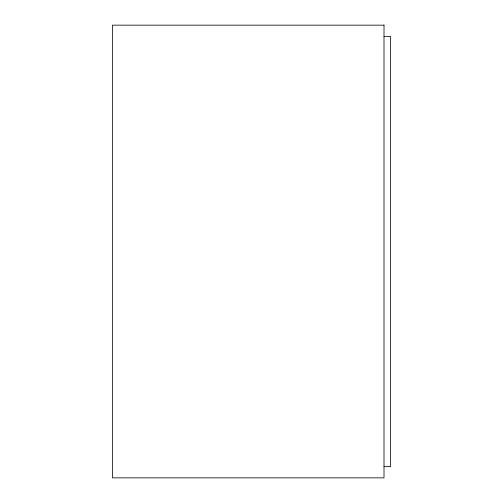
<?xml version="1.0" encoding="UTF-8"?>
<svg xmlns="http://www.w3.org/2000/svg" width="503" height="503" viewBox="0 0 503 503"><rect width="100%" height="100%" fill="white"/><g stroke="black" fill="none" stroke-linecap="round" stroke-linejoin="round"><path stroke-width="0.75" d="M384.009 36.468L390.611 36.468L390.611 466.533L384.009 466.533M384.009 25.15L112.389 25.15L112.389 477.85L384.009 477.85L384.009 25.15"/></g></svg>
